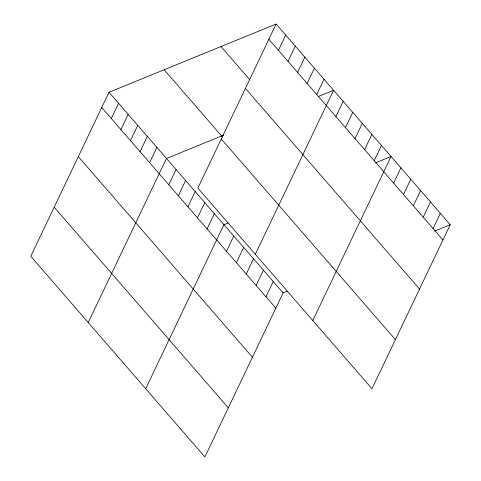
<?xml version="1.0" encoding="UTF-8"?>
<svg xmlns="http://www.w3.org/2000/svg" width="481" height="481" viewBox="0 0 481 481"><rect width="100%" height="100%" fill="white"/><g stroke="black" fill="none" stroke-linecap="round" stroke-linejoin="round"><path stroke-width="0.72" d="M276.124 24.05L197.877 188.101L371.981 388.744L450.228 224.699L276.124 24.05L109.019 92.256L30.772 256.301L204.876 456.95L283.123 292.899L287.259 291.215M111.321 118.536L118.591 103.289M120.899 129.569L128.168 114.328M130.471 140.608L137.746 125.361M140.049 151.641L147.318 136.4M149.627 162.68L156.896 147.433M88.227 322.517L166.474 158.465L223.623 135.143M168.777 184.746L176.046 169.504M178.355 195.785L185.624 180.537M187.927 206.818L195.202 191.576M197.505 217.857L204.774 202.609M278.427 50.331L285.696 35.083M207.083 228.89L214.352 213.648M288.005 61.364L295.274 46.122M145.683 388.732L223.93 224.681L228.066 222.992M297.577 72.403L304.852 57.155M226.521 251.298L233.796 236.051M307.155 83.435L314.424 68.194M236.387 262.668L243.663 247.42M316.732 94.474L324.002 79.227M255.333 254.311L333.58 90.266L318.416 96.453M246.254 274.038L253.529 258.79M335.882 116.546L343.151 101.299M256.12 285.407L263.39 270.16M345.46 127.579L352.729 112.332M265.987 296.777L273.256 281.529M355.032 138.612L362.307 123.37M364.61 149.651L371.879 134.403M374.188 160.684L381.457 145.442M312.788 320.526L391.035 156.475L375.18 162.945M393.626 183.093L400.901 167.845M403.493 194.462L410.768 179.215M413.359 205.832L420.635 190.584M423.226 217.202L430.495 201.954M433.092 228.571L440.362 213.323M434.373 231.169L450.228 224.699M268.849 39.298L442.959 239.941M220.977 46.555L249.705 79.666M245.43 88.402L419.534 289.045M164.159 69.745L222.577 137.067M221.296 138.991L395.406 339.64M109.019 92.256L283.123 292.899M101.744 107.497L275.853 308.147M78.325 156.608L252.429 357.251M54.191 207.197L228.301 407.846"/></g></svg>
